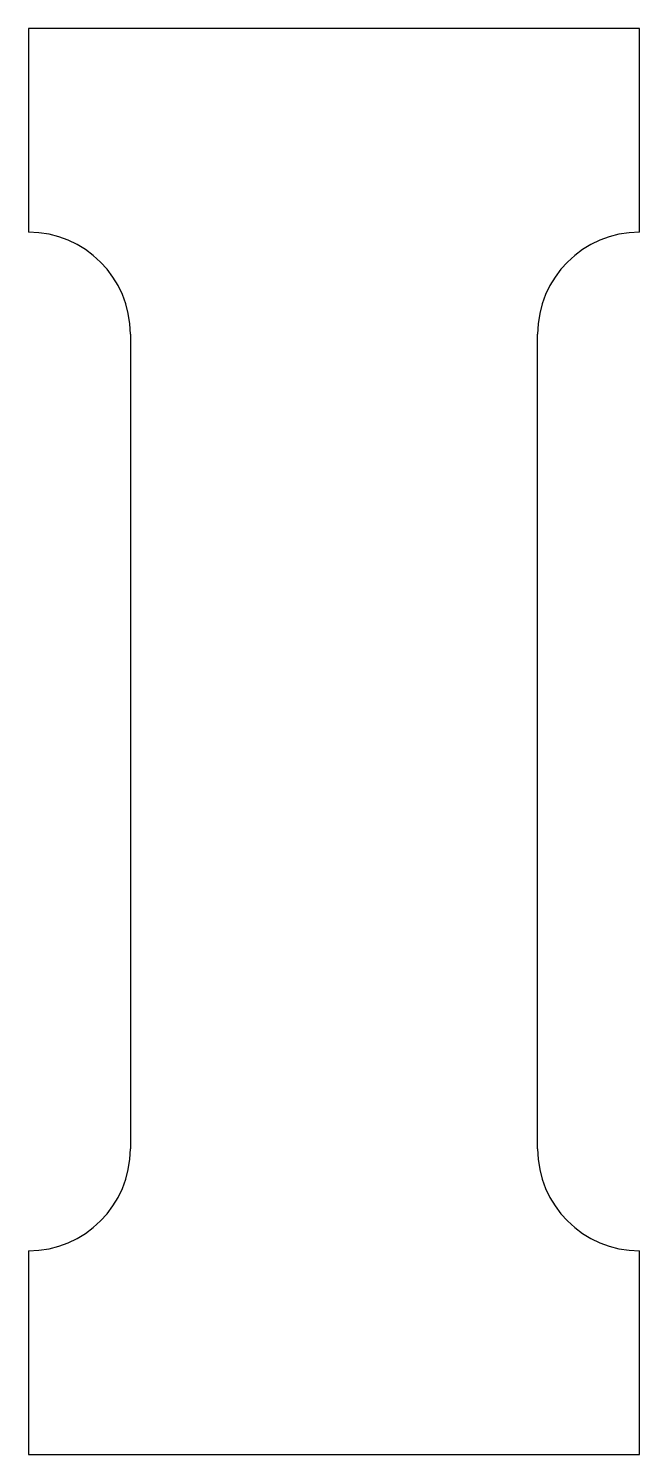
# Model space of a CAD drawing. Header units: millimetres. Extents: x 0 to 60, y 0 to 140.
import ezdxf

# ---------------------------------------------------------------- set-up
doc = ezdxf.new("R2010")
doc.units = ezdxf.units.MM

msp = doc.modelspace()

# ---------------------------------------------------------------- linework, layer by layer
for p, q in [((60, 140), (0, 140)), ((0, 140), (0, 120)), ((60, 120), (60, 140)), ((0, 120), (0, 120)), ((60, 120), (60, 120)), ((10, 110), (10, 30)), ((50, 30), (50, 110)), ((0, 20), (0, 20)), ((0, 20), (0, 0)), ((60, 0), (60, 20)), ((60, 20), (60, 20)), ((0, 0), (60, 0))]:
    msp.add_line(p, q)
for centre, start, end in [((0, 110), 0, 90), ((60, 110), 90, 180), ((0, 30), 270, 0), ((60, 30), 180, 270)]:
    msp.add_arc(centre, 10, start, end)

doc.saveas('drawing.dxf')
